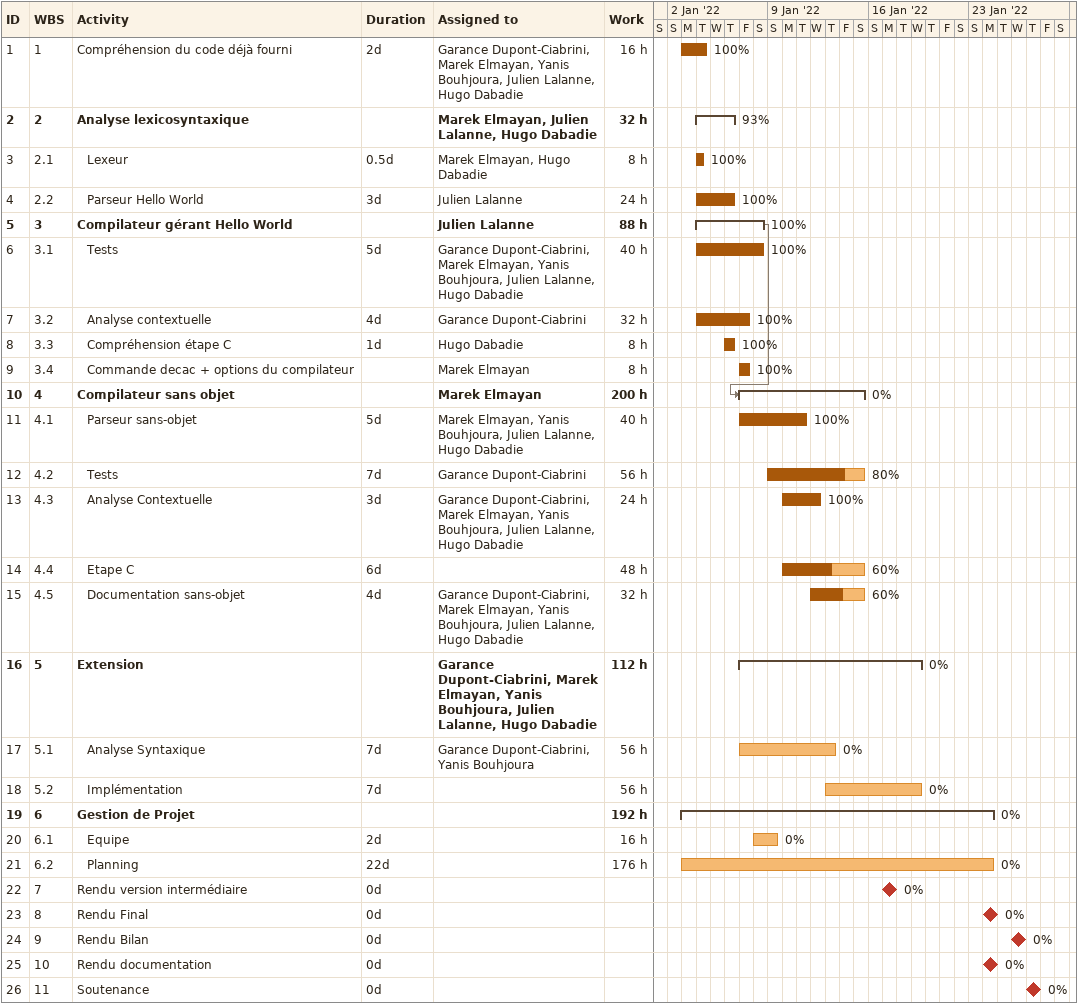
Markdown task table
| ID | WBS | Task | Duration | Start | Finish | Predecessors | Resources | % complete | Work (h) |
|---|---|---|---|---|---|---|---|---|---|
| 1 | 1 | Compréhension du code déjà fourni | 2d | 2022-01-03 | 2022-01-04 |  | Garance Dupont-Ciabrini, Marek Elmayan, Yanis Bouhjoura, Julien Lalanne, Hugo Dabadie | 100 | 16 |
| 2 | 2 | **Analyse lexicosyntaxique** |  | 2022-01-04 | 2022-01-06 |  | Marek Elmayan, Julien Lalanne, Hugo Dabadie | 93 | 32 |
| 3 | 2.1 | Lexeur | 0.5d | 2022-01-04 | 2022-01-04 |  | Marek Elmayan, Hugo Dabadie | 100 | 8 |
| 4 | 2.2 | Parseur Hello World | 3d | 2022-01-04 | 2022-01-06 |  | Julien Lalanne | 100 | 24 |
| 5 | 3 | **Compilateur gérant Hello World** |  | 2022-01-04 | 2022-01-08 |  | Julien Lalanne | 100 | 88 |
| 6 | 3.1 | Tests | 5d | 2022-01-04 | 2022-01-08 |  | Garance Dupont-Ciabrini, Marek Elmayan, Yanis Bouhjoura, Julien Lalanne, Hugo Dabadie | 100 | 40 |
| 7 | 3.2 | Analyse contextuelle | 4d | 2022-01-04 | 2022-01-07 |  | Garance Dupont-Ciabrini | 100 | 32 |
| 8 | 3.3 | Compréhension étape C | 1d | 2022-01-06 | 2022-01-06 |  | Hugo Dabadie | 100 | 8 |
| 9 | 3.4 | Commande decac + options du compilateur |  | 2022-01-07 | 2022-01-07 |  | Marek Elmayan | 100 | 8 |
| 10 | 4 | **Compilateur sans objet** |  | 2022-01-07 | 2022-01-15 | 5 | Marek Elmayan | 0 | 200 |
| 11 | 4.1 | Parseur sans-objet | 5d | 2022-01-07 | 2022-01-11 |  | Marek Elmayan, Yanis Bouhjoura, Julien Lalanne, Hugo Dabadie | 100 | 40 |
| 12 | 4.2 | Tests | 7d | 2022-01-09 | 2022-01-15 |  | Garance Dupont-Ciabrini | 80 | 56 |
| 13 | 4.3 | Analyse Contextuelle | 3d | 2022-01-10 | 2022-01-12 |  | Garance Dupont-Ciabrini, Marek Elmayan, Yanis Bouhjoura, Julien Lalanne, Hugo Dabadie | 100 | 24 |
| 14 | 4.4 | Etape C | 6d | 2022-01-10 | 2022-01-15 |  |  | 60 | 48 |
| 15 | 4.5 | Documentation sans-objet | 4d | 2022-01-12 | 2022-01-15 |  | Garance Dupont-Ciabrini, Marek Elmayan, Yanis Bouhjoura, Julien Lalanne, Hugo Dabadie | 60 | 32 |
| 16 | 5 | **Extension** |  | 2022-01-07 | 2022-01-19 |  | Garance Dupont-Ciabrini, Marek Elmayan, Yanis Bouhjoura, Julien Lalanne, Hugo Dabadie | 0 | 112 |
| 17 | 5.1 | Analyse Syntaxique | 7d | 2022-01-07 | 2022-01-13 |  | Garance Dupont-Ciabrini, Yanis Bouhjoura | 0 | 56 |
| 18 | 5.2 | Implémentation | 7d | 2022-01-13 | 2022-01-19 |  |  | 0 | 56 |
| 19 | 6 | **Gestion de Projet** |  | 2022-01-03 | 2022-01-24 |  |  | 0 | 192 |
| 20 | 6.1 | Equipe | 2d | 2022-01-08 | 2022-01-09 |  |  | 0 | 16 |
| 21 | 6.2 | Planning | 22d | 2022-01-03 | 2022-01-24 |  |  | 0 | 176 |
| 22 | 7 | Rendu version intermédiaire | 0d | 2022-01-17 | 2022-01-17 |  |  | 0 |  |
| 23 | 8 | Rendu Final | 0d | 2022-01-24 | 2022-01-24 |  |  | 0 |  |
| 24 | 9 | Rendu Bilan | 0d | 2022-01-26 | 2022-01-26 |  |  | 0 |  |
| 25 | 10 | Rendu documentation | 0d | 2022-01-24 | 2022-01-24 |  |  | 0 |  |
| 26 | 11 | Soutenance | 0d | 2022-01-27 | 2022-01-27 |  |  | 0 |  |
